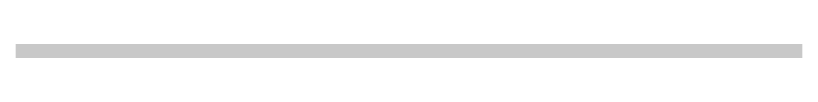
# Model space of a CAD drawing. Header units: millimetres. Extents: x -187347 to 135007, y -6415 to 292048.
# Drawn here: x 63666 to 69058, y 291949 to 292048 of the extents above; entities that cross this region are included whole.
import ezdxf

# ---------------------------------------------------------------- set-up
doc = ezdxf.new("R2010")
doc.units = ezdxf.units.MM
doc.header["$LTSCALE"] = 100
doc.layers.add('A-WALL-PATT', color=7, linetype='Continuous', lineweight=5)

msp = doc.modelspace()

# ---------------------------------------------------------------- hatches: boundary and pattern name
at = {"layer": 'A-WALL-PATT'}
h = msp.add_hatch(dxfattribs=at)
h.set_pattern_fill('FP_1133', color=256, angle=-292.6199, style=0, pattern_type=2)
h.set_pattern_definition([(247.3801, (66357.864, 292028.768), (-0.00031, -50.79954), [13.208, -647.192]), (247.3801, (66307.064, 292028.769), (-0.00031, -50.79954), [13.208, -647.192]), (247.3801, (66256.264, 292028.769), (-0.00031, -50.79954), [13.208, -647.192]), (247.3801, (66205.464, 292028.768), (-0.00031, -50.79954), [13.208, -647.192]), (247.3801, (66154.664, 292028.77), (-0.00031, -50.79954), [13.208, -647.192]), (292.2491, (66315.192, 292028.768), (-0.00024, -50.80037), [12.075, -1195.427]), (292.2491, (66264.392, 292028.769), (-0.00024, -50.80037), [12.075, -1195.427]), (292.2491, (66213.593, 292028.768), (-0.00024, -50.80037), [12.075, -1195.427]), (292.2491, (66162.792, 292028.769), (-0.00024, -50.80037), [12.075, -1195.427]), (292.2491, (66111.992, 292028.768), (-0.00024, -50.80037), [12.075, -1195.427]), (292.2491, (66061.193, 292028.769), (-0.00024, -50.80037), [12.075, -1195.427]), (292.2491, (66010.392, 292028.768), (-0.00024, -50.80037), [12.075, -1195.427]), (292.2491, (65959.592, 292028.769), (-0.00024, -50.80037), [12.075, -1195.427]), (292.2491, (65908.792, 292028.768), (-0.00024, -50.80037), [12.075, -1195.427]), (67.7511, (66327.892, 292017.592), (0.00048, -50.80037), [12.075, -1195.427]), (67.7511, (66277.092, 292017.593), (0.00048, -50.80037), [12.075, -1195.427]), (67.7511, (66226.292, 292017.593), (0.00048, -50.80037), [12.075, -1195.427]), (67.7511, (66175.492, 292017.592), (0.00048, -50.80037), [12.075, -1195.427]), (67.7511, (66124.692, 292017.593), (0.00048, -50.80037), [12.075, -1195.427]), (67.7511, (66073.892, 292017.592), (0.00048, -50.80037), [12.075, -1195.427]), (67.7511, (66023.092, 292017.593), (0.00048, -50.80037), [12.075, -1195.427]), (67.7511, (65972.293, 292017.592), (0.00048, -50.80037), [12.075, -1195.427]), (67.7511, (65921.492, 292017.593), (0.00048, -50.80037), [12.075, -1195.427]), (112.6201, (66345.672, 292016.576), (0.00055, -50.79954), [13.208, -647.192]), (112.6201, (66294.872, 292016.577), (0.00055, -50.79954), [13.208, -647.192]), (112.6201, (66244.072, 292016.576), (0.00055, -50.79954), [13.208, -647.192]), (112.6201, (66193.272, 292016.577), (0.00055, -50.79954), [13.208, -647.192]), (112.6201, (66142.473, 292016.576), (0.00055, -50.79954), [13.208, -647.192]), (261.87013, (66360.4044, 292037.404), (6.9e-05, -50.799541), [3.592, -355.618]), (248.1981, (66359.897, 292033.848), (-0.00022, -50.80049), [5.471, -268.095]), (248.1981, (66309.096, 292033.849), (-0.00022, -50.80049), [5.471, -268.095]), (111.8011, (66340.592, 292028.768), (-0.00043, -50.80049), [5.471, -268.095]), (111.8011, (66289.792, 292028.769), (-0.00043, -50.80049), [5.471, -268.095]), (98.13013, (66338.5604, 292033.848), (0.00017, -50.799541), [3.592, -355.618]), (98.13013, (66360.4044, 292037.404), (0.00017, -50.799541), [3.592, -355.618]), (116.5651, (66359.896, 292040.96), (0.00052, -50.79989), [3.408, -110.184]), (135.0001, (66358.372, 292044.01), (0.0001, -50.79997), [3.592, -68.25]), (146.3101, (66355.833, 292046.55), (0.00046, -50.8), [1.832, -181.33]), (146.3101, (66305.03, 292046.55), (0.00046, -50.8), [1.832, -181.33]), (146.3101, (66254.232, 292046.55), (0.00046, -50.8), [1.832, -181.33]), (161.5651, (66354.31, 292047.565), (-0.0002, -50.7998), [1.676, -158.967]), (161.5651, (66303.51, 292047.564), (-0.00024, -50.7998), [1.676, -158.967]), (161.5651, (66252.71, 292047.565), (-0.00024, -50.7998), [1.676, -158.967]), (161.5651, (66352.784, 292048.073), (-0.0002, -50.7998), [1.676, -158.967]), (161.5651, (66301.985, 292048.07), (-0.00024, -50.7998), [1.676, -158.967]), (161.5651, (66251.184, 292048.073), (-0.00024, -50.7998), [1.676, -158.967]), (180.0001, (66351.26, 292048.58), (0.0001, -50.8), [4.064, -46.736]), (198.4351, (66347.196, 292048.58), (0.0005, -50.7998), [1.676, -158.967]), (198.4351, (66296.396, 292048.58), (0.0005, -50.7998), [1.676, -158.967]), (198.4351, (66245.596, 292048.58), (0.0005, -50.7998), [1.676, -158.967]), (198.4351, (66345.67, 292048.07), (0.0005, -50.7998), [1.676, -158.967]), (198.4351, (66294.873, 292048.073), (0.0005, -50.7998), [1.676, -158.967]), (198.4351, (66244.07, 292048.07), (0.0005, -50.7998), [1.676, -158.967]), (213.6901, (66344.15, 292047.564), (-0.0002, -50.8), [1.832, -181.33]), (213.6901, (66293.35, 292047.565), (-0.0002, -50.8), [1.832, -181.33]), (213.6901, (66242.55, 292047.564), (-0.0002, -50.8), [1.832, -181.33]), (225.0001, (66342.625, 292046.548), (0.0001, -50.79997), [3.592, -68.25]), (243.4351, (66340.084, 292044.009), (-0.00028, -50.79989), [3.408, -110.184]), (261.87013, (66338.56, 292040.961), (6.9e-05, -50.799541), [3.592, -355.618]), (261.87013, (66335.0046, 292037.4045), (6.9e-05, -50.799541), [3.592, -355.618]), (248.1981, (66334.496, 292033.849), (-0.00022, -50.80049), [5.471, -268.095]), (248.1981, (66283.696, 292033.849), (-0.00022, -50.80049), [5.471, -268.095]), (111.8011, (66315.192, 292028.768), (-0.00043, -50.80049), [5.471, -268.095]), (111.8011, (66264.392, 292028.769), (-0.00043, -50.80049), [5.471, -268.095]), (98.13013, (66313.1606, 292033.8485), (0.00017, -50.799541), [3.592, -355.618]), (98.13013, (66335.0046, 292037.4045), (0.00017, -50.799541), [3.592, -355.618]), (116.5651, (66334.496, 292040.96), (0.00052, -50.79989), [3.408, -110.184]), (135.0001, (66332.972, 292044.008), (0.0001, -50.79997), [3.592, -68.25]), (146.3101, (66330.43, 292046.55), (0.00046, -50.8), [1.832, -181.33]), (146.3101, (66279.632, 292046.55), (0.00046, -50.8), [1.832, -181.33]), (146.3101, (66228.832, 292046.55), (0.00046, -50.8), [1.832, -181.33]), (161.5651, (66328.91, 292047.565), (-0.0002, -50.7998), [1.676, -158.967]), (161.5651, (66278.11, 292047.564), (-0.00024, -50.7998), [1.676, -158.967]), (161.5651, (66227.31, 292047.565), (-0.00024, -50.7998), [1.676, -158.967]), (161.5651, (66327.384, 292048.07), (-0.0002, -50.7998), [1.676, -158.967]), (161.5651, (66276.584, 292048.073), (-0.00024, -50.7998), [1.676, -158.967]), (161.5651, (66225.784, 292048.073), (-0.00024, -50.7998), [1.676, -158.967]), (180.0001, (66325.86, 292048.58), (0.0001, -50.8), [4.064, -46.736]), (198.4351, (66321.796, 292048.58), (0.0005, -50.7998), [1.676, -158.967]), (198.4351, (66270.996, 292048.58), (0.0005, -50.7998), [1.676, -158.967]), (198.4351, (66220.197, 292048.58), (0.0005, -50.7998), [1.676, -158.967]), (198.4351, (66320.27, 292048.07), (0.0005, -50.7998), [1.676, -158.967]), (198.4351, (66269.47, 292048.073), (0.0005, -50.7998), [1.676, -158.967]), (198.4351, (66218.67, 292048.072), (0.0005, -50.7998), [1.676, -158.967]), (213.6901, (66318.748, 292047.565), (-0.0002, -50.8), [1.832, -181.33]), (213.6901, (66267.95, 292047.565), (-0.0002, -50.8), [1.832, -181.33]), (213.6901, (66217.15, 292047.564), (-0.0002, -50.8), [1.832, -181.33]), (225.0001, (66317.224, 292046.55), (0.0001, -50.79997), [3.592, -68.25]), (243.4351, (66314.684, 292044.008), (-0.00028, -50.79989), [3.408, -110.184]), (261.87013, (66313.16, 292040.961), (6.9e-05, -50.799541), [3.592, -355.618]), (261.87013, (66347.704, 292008.957), (6.9e-05, -50.799541), [3.592, -355.618]), (243.4351, (66347.196, 292005.4), (-0.00028, -50.79989), [3.408, -110.184]), (225.0001, (66345.673, 292002.352), (0.0001, -50.79997), [3.592, -68.25]), (213.6901, (66343.132, 291999.813), (-0.0002, -50.8), [1.832, -181.33]), (213.6901, (66292.333, 291999.812), (-0.0002, -50.8), [1.832, -181.33]), (213.6901, (66241.53, 291999.813), (-0.0002, -50.8), [1.832, -181.33]), (198.4351, (66341.61, 291998.797), (0.0005, -50.7998), [1.676, -158.967]), (198.4351, (66290.81, 291998.796), (0.0005, -50.7998), [1.676, -158.967]), (198.4351, (66240.01, 291998.797), (0.0005, -50.7998), [1.676, -158.967]), (198.4351, (66340.084, 291998.29), (0.0005, -50.7998), [1.676, -158.967]), (198.4351, (66289.284, 291998.29), (0.0005, -50.7998), [1.676, -158.967]), (198.4351, (66238.484, 291998.29), (0.0005, -50.7998), [1.676, -158.967]), (180.0001, (66338.56, 291997.78), (0.0001, -50.8), [4.064, -46.736]), (161.5651, (66334.496, 291997.78), (-0.0002, -50.7998), [1.676, -158.967]), (161.5651, (66283.696, 291997.78), (-0.00024, -50.7998), [1.676, -158.967]), (161.5651, (66232.896, 291997.78), (-0.00024, -50.7998), [1.676, -158.967]), (161.5651, (66332.973, 291998.29), (-0.0002, -50.7998), [1.676, -158.967]), (161.5651, (66282.17, 291998.29), (-0.00024, -50.7998), [1.676, -158.967]), (161.5651, (66231.37, 291998.29), (-0.00024, -50.7998), [1.676, -158.967]), (146.3101, (66331.448, 291998.797), (0.00046, -50.8), [1.832, -181.33]), (146.3101, (66280.65, 291998.797), (0.00046, -50.8), [1.832, -181.33]), (146.3101, (66229.85, 291998.796), (0.00046, -50.8), [1.832, -181.33]), (135.0001, (66329.924, 291999.813), (0.0001, -50.79997), [3.592, -68.25]), (116.5651, (66327.384, 292002.352), (0.00052, -50.79989), [3.408, -110.184]), (98.13013, (66325.86, 292005.401), (0.00017, -50.799541), [3.592, -355.618]), (98.13013, (66347.704, 292008.957), (0.00017, -50.799541), [3.592, -355.618]), (110.5561, (66347.197, 292012.513), (0.00031, -50.80042), [4.34, -429.695]), (110.5561, (66296.396, 292012.512), (0.00031, -50.80042), [4.34, -429.695]), (110.5561, (66245.596, 292012.513), (0.00031, -50.80042), [4.34, -429.695]), (248.1981, (66327.892, 292017.592), (-0.00022, -50.80049), [5.471, -268.095]), (248.1981, (66277.092, 292017.593), (-0.00022, -50.80049), [5.471, -268.095]), (261.87013, (66325.8605, 292012.513), (6.9e-05, -50.799541), [3.592, -355.618]), (180.0001, (66361.93, 291997.78), (0.0001, -50.8), [2.032, -48.768]), (161.5651, (66359.896, 291997.78), (-0.0002, -50.7998), [1.676, -158.967]), (161.5651, (66309.097, 291997.78), (-0.00024, -50.7998), [1.676, -158.967]), (161.5651, (66258.296, 291997.78), (-0.00024, -50.7998), [1.676, -158.967]), (161.5651, (66358.37, 291998.29), (-0.0002, -50.7998), [1.676, -158.967]), (161.5651, (66307.57, 291998.29), (-0.00024, -50.7998), [1.676, -158.967]), (161.5651, (66256.77, 291998.29), (-0.00024, -50.7998), [1.676, -158.967]), (146.3101, (66356.85, 291998.796), (0.00046, -50.8), [1.832, -181.33]), (146.3101, (66306.05, 291998.797), (0.00046, -50.8), [1.832, -181.33]), (146.3101, (66255.25, 291998.796), (0.00046, -50.8), [1.832, -181.33]), (135.0001, (66355.324, 291999.813), (0.0001, -50.79997), [3.592, -68.25]), (116.5651, (66352.784, 292002.353), (0.00052, -50.79989), [3.408, -110.184]), (98.13013, (66351.26, 292005.401), (0.00017, -50.799541), [3.592, -355.618]), (249.4441, (66352.784, 292016.576), (-7e-05, -50.80042), [4.34, -429.695]), (249.4441, (66301.984, 292016.577), (-7e-05, -50.80042), [4.34, -429.695]), (249.4441, (66251.184, 292016.577), (-7e-05, -50.80042), [4.34, -429.695]), (261.87013, (66351.26, 292012.5126), (6.9e-05, -50.799541), [3.592, -355.618]), (261.87013, (66322.304, 292008.957), (6.9e-05, -50.799541), [3.592, -355.618]), (243.4351, (66321.796, 292005.4), (-0.00028, -50.79989), [3.408, -110.184]), (225.0001, (66320.272, 292002.353), (0.0001, -50.79997), [3.592, -68.25]), (213.6901, (66317.732, 291999.81), (-0.0002, -50.8), [1.832, -181.33]), (213.6901, (66266.93, 291999.813), (-0.0002, -50.8), [1.832, -181.33]), (213.6901, (66216.132, 291999.813), (-0.0002, -50.8), [1.832, -181.33]), (198.4351, (66316.21, 291998.796), (0.0005, -50.7998), [1.676, -158.967]), (198.4351, (66265.41, 291998.797), (0.0005, -50.7998), [1.676, -158.967]), (198.4351, (66214.61, 291998.797), (0.0005, -50.7998), [1.676, -158.967]), (198.4351, (66314.684, 291998.29), (0.0005, -50.7998), [1.676, -158.967]), (198.4351, (66263.884, 291998.29), (0.0005, -50.7998), [1.676, -158.967]), (198.4351, (66213.084, 291998.29), (0.0005, -50.7998), [1.676, -158.967]), (180.0001, (66313.16, 291997.78), (0.0001, -50.8), [2.032, -48.768]), (98.13013, (66322.304, 292008.957), (0.00017, -50.799541), [3.592, -355.618]), (111.8011, (66321.796, 292012.513), (-0.00043, -50.80049), [5.471, -268.095]), (111.8011, (66270.996, 292012.512), (-0.00043, -50.80049), [5.471, -268.095])])
h.paths.add_polyline_path([(68202.6, 291949.4), (69057.7, 291949.4), (69057.7, 292047.8), (63666.1, 292047.8), (63666.1, 291949.4), (65240, 291949.4)])

doc.saveas('drawing.dxf')
